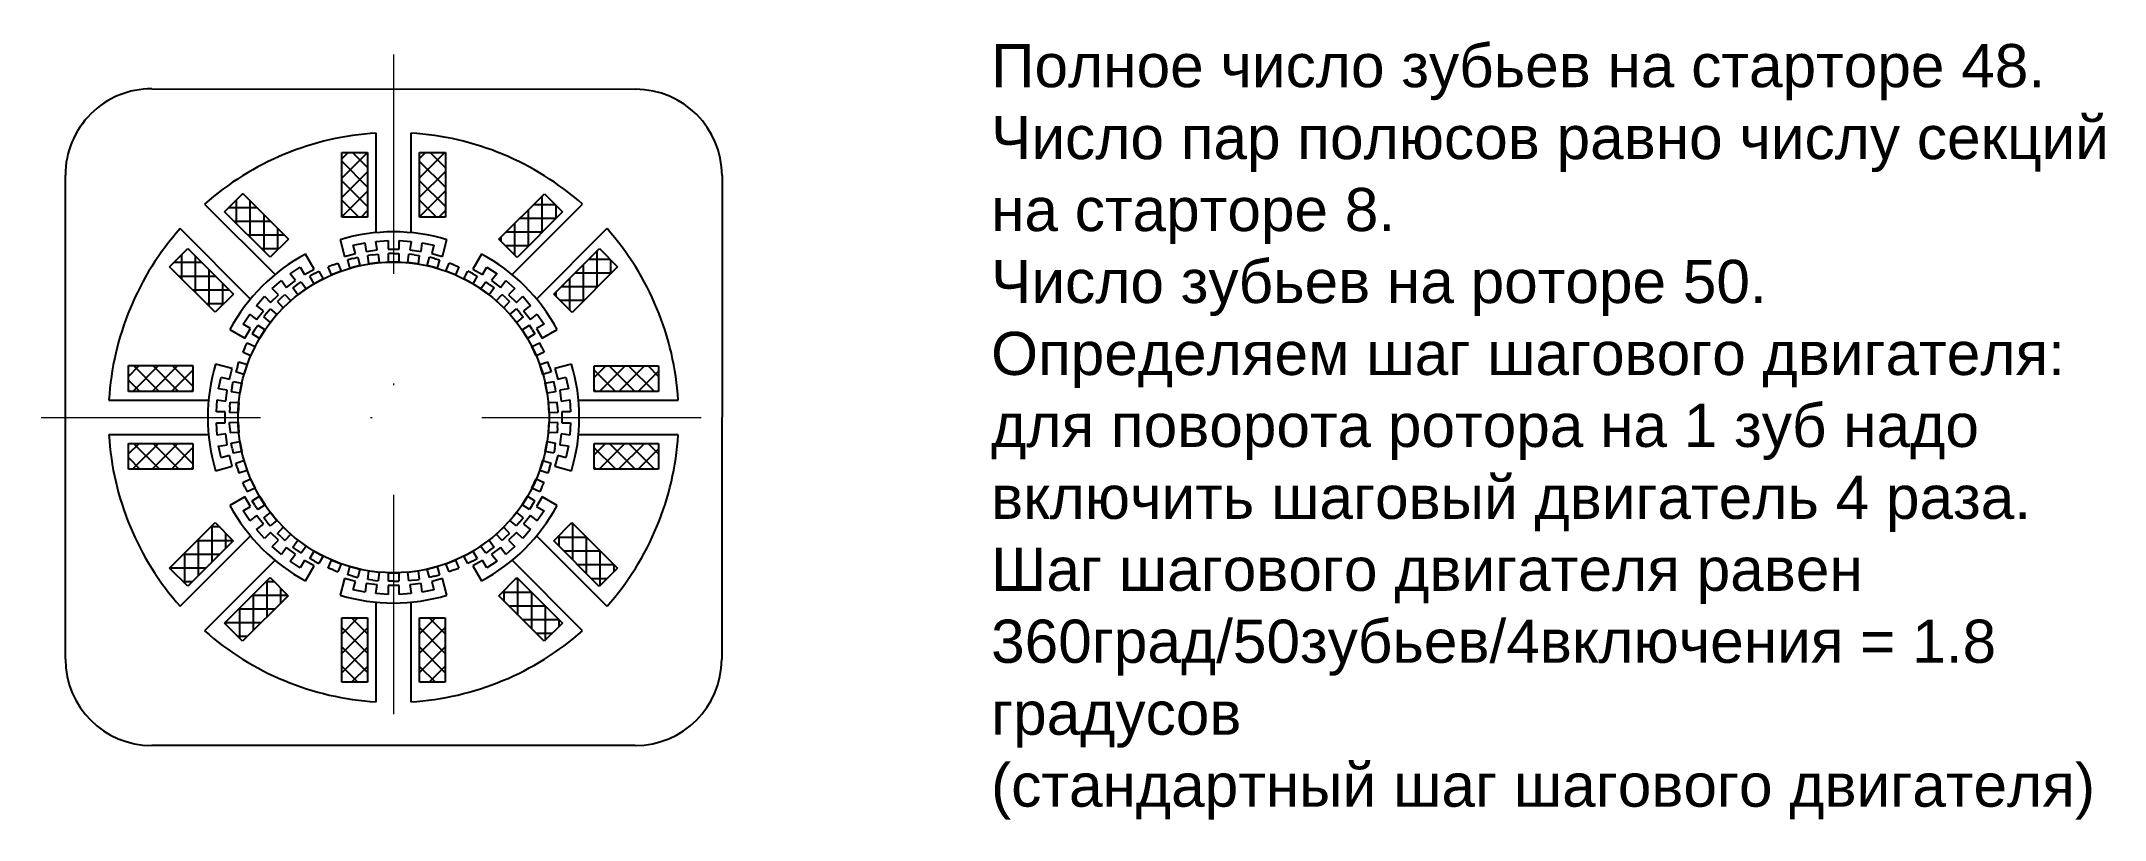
# Model space of a CAD drawing. Header units: millimetres. Extents: x 2201 to 2320, y 1659 to 1704.
import ezdxf

# ---------------------------------------------------------------- set-up
doc = ezdxf.new("R2010")
doc.units = ezdxf.units.MM
doc.linetypes.add('штрихпунктирная', pattern=[25.4, 12.7, -6.35, 0, -6.35])
doc.layers.add('1', color=170, linetype='штрихпунктирная', lineweight=9)
doc.styles.get("Standard").update_dxf_attribs({"font": 'arial.ttf'})

# ---------------------------------------------------------------- blocks, each defined once
blk = doc.blocks.new('*U1')
for p, q in [((0, 0.25), (-0.3, 0.25)), ((-0.3, -0.25), (-0.3, 0.25)), ((0, 0.25), (0.3, 0.25)), ((0.3, 0.25), (0.3, -0.25)), ((0.3, -0.25), (-0.3, -0.25))]:
    blk.add_line(p, q)
blk = doc.blocks.new('*U2')
at = {"color": 0, "linetype": 'ByBlock', "lineweight": -2, "transparency": 16777216}
for p, rotation in [((2216.6, 1690.63), 28.79999999999999), ((2217.65, 1691.12), 21.59999999999999), ((2218.76, 1691.48), 14.39999999999996), ((2219.9, 1691.7), 7.19999999999998), ((2222.22, 1691.7), 352.8000000000001), ((2223.36, 1691.48), 345.6), ((2224.46, 1691.12), 338.4), ((2225.51, 1690.63), 331.2), ((2214.73, 1689.26), 43.20000000000002), ((2215.62, 1690), 36), ((2226.49, 1690), 324), ((2227.39, 1689.26), 316.8), ((2213.93, 1688.42), 50.40000000000002), ((2228.18, 1688.42), 309.6), ((2213.25, 1687.48), 57.60000000000001), ((2228.87, 1687.48), 302.4), ((2212.69, 1686.46), 64.79999999999998), ((2229.42, 1686.46), 295.2), ((2212.26, 1685.38), 72), ((2229.85, 1685.38), 288), ((2211.97, 1684.26), 79.20000000000002), ((2230.14, 1684.26), 280.8), ((2211.83, 1683.1), 86.4), ((2230.29, 1683.1), 273.6), ((2211.83, 1681.94), 93.60000000000001), ((2230.29, 1681.94), 266.4), ((2211.97, 1680.79), 100.8), ((2230.14, 1680.79), 259.2), ((2212.26, 1679.66), 108), ((2212.69, 1678.59), 115.2), ((2229.42, 1678.59), 244.7999999999999), ((2229.85, 1679.66), 252), ((2213.25, 1677.57), 122.4), ((2228.87, 1677.57), 237.6000000000001), ((2213.93, 1676.63), 129.6), ((2228.18, 1676.63), 230.4), ((2214.73, 1675.78), 136.8), ((2215.62, 1675.04), 144), ((2226.49, 1675.04), 216), ((2227.39, 1675.78), 223.2), ((2216.6, 1674.42), 151.2), ((2217.65, 1673.92), 158.4), ((2224.46, 1673.92), 201.6), ((2225.51, 1674.42), 208.8), ((2218.76, 1673.57), 165.6), ((2219.9, 1673.35), 172.8), ((2221.06, 1673.28), 180), ((2222.22, 1673.35), 187.2), ((2223.36, 1673.57), 194.4)]:
    blk.add_blockref('*U1', p, dxfattribs=dict(at, rotation=rotation))
blk.add_blockref('*U1', (2221.06, 1691.77), dxfattribs=at)
blk = doc.blocks.new('*U4')
h = blk.add_hatch()
h.set_pattern_fill('ANSI37', color=256, scale=0.25)
h.set_pattern_definition([(45, (-2221.0574, -1695.4223), (-0.561266, 0.561266), []), (135, (-2221.0574, -1695.4223), (-0.561266, -0.561266), [])])
h.paths.add_polyline_path([(-1.5, 2.44), (-2.99, 2.44), (-2.99, -1.29), (-1.5, -1.29)])
h.paths.add_polyline_path([(3, 2.44), (1.51, 2.44), (1.51, -1.29), (3, -1.29)])
for p, q in [((-2.99, 2.44), (-1.5, 2.44)), ((-2.99, -1.29), (-2.99, 2.44)), ((-1.5, 2.44), (-1.5, -1.29)), ((-1, -2.2), (-1, 3.57)), ((1, 3.57), (1, -2.2)), ((1.51, 2.44), (3, 2.44)), ((1.51, -1.29), (1.51, 2.44)), ((3, 2.44), (3, -1.29)), ((-1.5, -1.29), (-2.99, -1.29)), ((3, -1.29), (1.51, -1.29)), ((-3.09, -2.6), (-2.83, -3.57)), ((-2.83, -3.57), (-2.21, -3.4)), ((-2.34, -2.92), (-1.65, -2.78)), ((-2.21, -3.4), (-2.34, -2.92)), ((-1.66, -2.78), (-1.59, -3.28)), ((-1.59, -3.28), (-0.95, -3.2)), ((-1.02, -2.7), (-0.32, -2.65)), ((-0.95, -3.2), (-1.02, -2.7)), ((-0.32, -2.65), (-0.32, -3.16)), ((-0.32, -3.16), (0.32, -3.16)), ((0.32, -3.16), (0.32, -2.65)), ((0.32, -2.65), (1.02, -2.7)), ((1.02, -2.7), (0.95, -3.2)), ((0.95, -3.2), (1.59, -3.28)), ((1.59, -3.28), (1.65, -2.78)), ((1.65, -2.78), (2.34, -2.92)), ((2.34, -2.92), (2.21, -3.4)), ((2.21, -3.4), (2.83, -3.57)), ((2.83, -3.57), (3.09, -2.6))]:
    blk.add_line(p, q)
blk = doc.blocks.new('*U5')
at = {"color": 0, "linetype": 'ByBlock', "lineweight": -2, "transparency": 16777216}
blk.add_blockref('*U4', (2221.06, 1695.42), dxfattribs=at)
for p, rotation in [((2211.94, 1691.64), 45.00000000000003), ((2230.18, 1691.64), 315), ((2208.16, 1682.52), 90.00000000000001), ((2233.96, 1682.52), 270), ((2211.94, 1673.4), 135), ((2230.18, 1673.4), 225), ((2221.06, 1669.62), 180)]:
    blk.add_blockref('*U4', p, dxfattribs=dict(at, rotation=rotation))

msp = doc.modelspace()

# ---------------------------------------------------------------- linework, layer by layer
for p, q in [((2207.07, 1701.56), (2235.07, 1701.53)), ((2202.07, 1668.52), (2202.07, 1696.56)), ((2240.07, 1696.53), (2240.05, 1668.52)), ((2235.05, 1663.52), (2207.07, 1663.52))]:
    msp.add_line(p, q)
msp.add_circle((2221.06, 1682.52), 9)
for centre, radius, start, end in [((2207.07, 1696.56), 5, 89.9304, 180), ((2235.07, 1696.53), 5, 359.9705, 89.9304), ((2221.06, 1682.52), 16.5, 93.4746, 131.5254), ((2221.06, 1682.52), 16.5, 48.4746, 86.5254), ((2221.06, 1682.52), 16.5, 138.4746, 176.5254), ((2221.06, 1682.52), 10.75, 73.2942, 106.7058), ((2221.06, 1682.52), 16.5, 3.4746, 41.5254), ((2221.06, 1682.52), 10.75, 118.2942, 151.7058), ((2221.06, 1682.52), 10.75, 28.2942, 61.7058), ((2221.06, 1682.52), 10.75, 163.2942, 196.7058), ((2221.06, 1682.52), 10.75, 343.2942, 16.7058), ((2221.06, 1682.52), 16.5, 183.4746, 221.5254), ((2221.06, 1682.52), 16.5, 318.4746, 356.5254), ((2221.06, 1682.52), 10.75, 208.2942, 241.7058), ((2221.06, 1682.52), 10.75, 298.2942, 331.7058), ((2221.06, 1682.52), 10.75, 253.2942, 286.7058), ((2221.06, 1682.52), 16.5, 228.4746, 266.5254), ((2221.06, 1682.52), 16.5, 273.4746, 311.5254), ((2207.07, 1668.52), 5, 180, 270), ((2235.05, 1668.52), 5, 270, 359.9705)]:
    msp.add_arc(centre, radius, start, end)
at = {"layer": '1'}
for p, q in [((2221.06, 1703.54), (2221.06, 1659.92)), ((2200.67, 1682.52), (2241.99, 1682.52))]:
    msp.add_line(p, q, dxfattribs=at)

# ---------------------------------------------------------------- block references
for name in ['*U5', '*U2']:
    msp.add_blockref(name, (0, 0))

# ---------------------------------------------------------------- texts
at = {"insert": (2255.64, 1704.15), "char_height": 2.5, "attachment_point": 1}
msp.add_mtext_dynamic_manual_height_columns('Полное число зубьев на старторе 48.\\PЧисло пар полюсов равно числу секций на старторе 8.\\PЧисло зубьев на роторе 50.\\PОпределяем шаг шагового двигателя:\\Pдля поворота ротора на 1 зуб надо включить шаговый двигатель 4 раза.\\PШаг шагового двигателя равен 360град/50зубьев/4включения = 1.8 градусов\\P(стандартный шаг шагового двигателя)', width=65.1299, gutter_width=12.5, heights=[0], dxfattribs=at)

doc.saveas('drawing.dxf')
